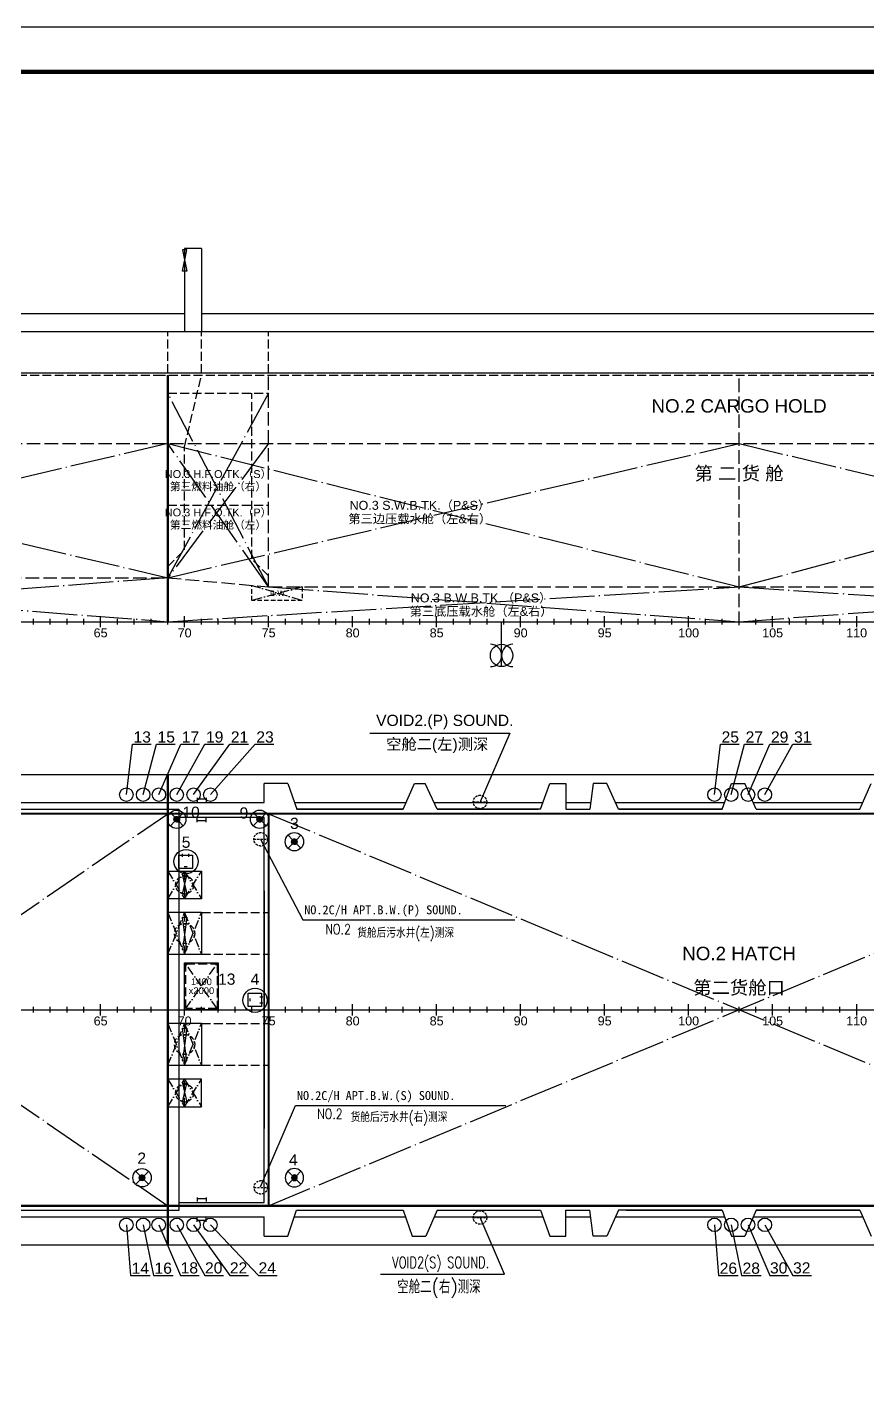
# Model space of a CAD drawing. Header units: millimetres. Extents: x 280824 to 534862, y -106960 to 12040.
# Drawn here: x 335507 to 373047, y -48361 to 11940 of the extents above; entities that cross this region are included whole.
import ezdxf
from ezdxf.enums import TextEntityAlignment as Align

# ---------------------------------------------------------------- set-up
doc = ezdxf.new("R2010")
doc.units = ezdxf.units.MM
doc.header["$LTSCALE"] = 200
for name, pattern in [('CENTER102', [3.1, 2, -0.5, 0.1, -0.5]), ('CENTER110', [12.2, 10, -1, 0.2, -1]), ('DASHED', [0.75, 0.5, -0.25]), ('DASHED101', [1.5, 1, -0.5]), ('DASHED102', [2.75, 2, -0.75]), ('DASHED103', [4, 3, -1]), ('PHANTOM102', [3.7, 2, -0.5, 0.1, -0.5, 0.1, -0.5])]:
    doc.linetypes.add(name, pattern=pattern)
for name, color, linetype in [('01CONTINUOUS', 2, 'Continuous'), ('02DASHED', 1, 'DASHED103'), ('03CENTER', 3, 'CENTER110'), ('11TEXTE', 4, 'Continuous'), ('12TEXTC', 6, 'Continuous'), ('5', 6, 'Continuous'), ('DOOR', 6, 'Continuous'), ('G_STAIR_RAILING', 3, 'Continuous'), ('label', 4, 'Continuous'), ('MARKS', 130, 'Continuous'), ('S-P', 3, 'DASHED'), ('TEXTE', 140, 'Continuous'), ('VEN', 3, 'Continuous')]:
    doc.layers.add(name, color=color, linetype=linetype)
doc.layers.add('AM_0', color=7, linetype='Continuous', lineweight=30)
doc.styles.add('HZ', font='romans.shx', dxfattribs={"width": 0.8, "height": 4, "bigfont": 'hzdx.shx'})
doc.styles.add('ROMANT', font='ROMANT.shx', dxfattribs={"width": 0.9, "bigfont": 'hzdx.shx'})
doc.styles.add('SWISS721LIGHTBT', font='swissl.ttf')

# ---------------------------------------------------------------- blocks, each defined once
blk = doc.blocks.new('FRAME')
for p, q in [((44100, -125), (44100, 125)), ((44850, -125), (44850, 125)), ((45600, -125), (45600, 125)), ((46350, -125), (46350, 125)), ((47100, -250), (47100, 250)), ((47850, -125), (47850, 125)), ((48600, -125), (48600, 125)), ((49350, -125), (49350, 125)), ((50100, -125), (50100, 125)), ((50850, -250), (50850, 250)), ((51600, -125), (51600, 125)), ((52350, -125), (52350, 125)), ((53100, -125), (53100, 125)), ((53850, -125), (53850, 125)), ((54600, -250), (54600, 250)), ((55350, -125), (55350, 125)), ((56100, -125), (56100, 125)), ((56850, -125), (56850, 125)), ((57600, -125), (57600, 125)), ((58350, -250), (58350, 250)), ((59100, -125), (59100, 125)), ((59850, -125), (59850, 125)), ((60600, -125), (60600, 125)), ((61350, -125), (61350, 125)), ((62100, -250), (62100, 250)), ((62850, -125), (62850, 125)), ((63600, -125), (63600, 125)), ((64350, -125), (64350, 125)), ((65100, -125), (65100, 125)), ((65850, -250), (65850, 250)), ((66600, -125), (66600, 125)), ((67350, -125), (67350, 125)), ((68100, -125), (68100, 125)), ((68850, -125), (68850, 125)), ((69600, -250), (69600, 250)), ((70350, -125), (70350, 125)), ((71100, -125), (71100, 125)), ((71850, -125), (71850, 125)), ((72600, -125), (72600, 125)), ((73350, -250), (73350, 250)), ((74100, -125), (74100, 125)), ((74850, -125), (74850, 125)), ((75600, -125), (75600, 125)), ((76350, -125), (76350, 125)), ((77100, -250), (77100, 250)), ((77850, -125), (77850, 125)), ((78600, -125), (78600, 125)), ((79350, -125), (79350, 125)), ((80100, -125), (80100, 125)), ((80850, -250), (80850, 250))]:
    blk.add_line(p, q)
at = {"layer": '11TEXTE', "style": 'SWISS721LIGHTBT'}
for s, p in [('65', (47100, -500)), ('70', (50850, -500)), ('75', (54600, -500)), ('80', (58350, -500)), ('85', (62100, -500)), ('90', (65850, -500)), ('95', (69600, -500)), ('100', (73350, -500)), ('105', (77100, -500)), ('110', (80850, -500))]:
    blk.add_text(s, height=400, dxfattribs=at).set_placement(p, align=Align.MIDDLE)
blk = doc.blocks.new('T1-176')
at = {"layer": '5'}
for p, q in [((-3, -3), (-3, 3)), ((-3, 3), (3, 3)), ((0.65, 2.18), (-0.65, 2.18)), ((3, 3), (3, -3)), ((3, -3), (-3, -3)), ((-1.37, -2.26), (-1.37, -3.61)), ((1.37, -2.26), (1.37, -3.61))]:
    blk.add_line(p, q, dxfattribs=at)
blk = doc.blocks.new('LADDER400')
for p, q in [((-180, 200), (0, 200)), ((-120, 200), (-120, -200)), ((-180, -200), (0, -200))]:
    blk.add_line(p, q)
blk = doc.blocks.new('*X13')
at = {"color": 0}
for p, q in [((2132, 929.49), (2133.32, 930.82)), ((2132, 929.63), (2133.18, 930.82)), ((2132.01, 929.36), (2133.45, 930.8)), ((2132.02, 929.79), (2133.02, 930.8)), ((2132.03, 929.25), (2133.57, 930.78)), ((2132.07, 929.14), (2133.68, 930.75)), ((2132.07, 929.99), (2132.82, 930.74)), ((2132.11, 929.04), (2133.78, 930.71)), ((2132.16, 928.94), (2133.87, 930.66)), ((2132.21, 928.86), (2133.96, 930.6)), ((2132.23, 930.29), (2132.53, 930.59)), ((2132.27, 928.77), (2134.04, 930.55)), ((2132.33, 928.7), (2134.12, 930.48)), ((2132.41, 928.63), (2134.19, 930.41)), ((2132.48, 928.56), (2134.25, 930.33)), ((2132.57, 928.5), (2134.31, 930.25)), ((2132.65, 928.45), (2134.36, 930.16)), ((2132.75, 928.4), (2134.41, 930.07)), ((2132.85, 928.36), (2134.45, 929.96)), ((2132.96, 928.33), (2134.48, 929.85)), ((2133.08, 928.31), (2134.5, 929.74)), ((2133.21, 928.3), (2134.52, 929.61)), ((2133.35, 928.3), (2134.51, 929.46)), ((2133.52, 928.33), (2134.49, 929.3)), ((2133.72, 928.39), (2134.43, 929.09)), ((2134.08, 928.6), (2134.21, 928.74))]:
    blk.add_line(p, q, dxfattribs=at)
blk = doc.blocks.new('VEN')
at = {"layer": 'VEN'}
for p, q in [((-0.44, 0.45), (-1.42, 1.43)), ((0.45, 0.44), (1.44, 1.43)), ((-1.42, -1.43), (-0.44, -0.45)), ((1.44, -1.44), (0.45, -0.44))]:
    blk.add_line(p, q, dxfattribs=at)
for radius in [2.05, 0.63]:
    blk.add_circle((0, 0), radius, dxfattribs=at)
at = {"layer": 'VEN', "xscale": 0.5, "yscale": 0.5, "zscale": 0.5}
blk.add_blockref('*X13', (-1066.63, -464.78), dxfattribs=at)

msp = doc.modelspace()

# ---------------------------------------------------------------- linework, layer by layer
for p, q in [((342542, 2047), (342542, -1653)), ((343292, 2047), (342542, 2047)), ((343292, 2047), (343292, -1653)), ((312542, -853), (342542, -853)), ((343292, -853), (390342, -853)), ((312542, -1653), (390342, -1653)), ((287492, -14603), (427442, -14603)), ((357057, -19583), (355728, -22650)), ((347146, -21824), (346092, -21824)), ((346092, -22674), (346092, -21824)), ((347146, -21824), (347546, -22974)), ((352292, -22974), (352804, -21824)), ((352804, -21824), (353280, -21824)), ((353812, -22974), (353280, -21824)), ((358430, -22974), (358838, -21824)), ((358838, -21824), (359553, -21824)), ((359553, -21824), (359553, -22974)), ((360781, -21824), (360627, -22974)), ((361396, -21824), (360781, -21824)), ((366542, -22974), (366954, -21824)), ((366954, -21824), (367554, -21824)), ((368062, -22974), (367554, -21824)), ((372680, -22974), (373188, -21824)), ((329199, -22674), (335683, -22674)), ((335683, -22674), (346092, -22674)), ((347442, -22674), (352426, -22674)), ((353673, -22674), (358536, -22674)), ((358388, -22674), (358552, -22674)), ((359553, -22674), (360667, -22674)), ((361771, -22674), (366649, -22674)), ((367929, -22674), (372812, -22674)), ((329199, -22974), (335683, -22974)), ((335683, -22974), (342292, -22974)), ((342292, -40874), (342292, -22974)), ((342292, -23324), (346092, -23324)), ((346092, -40524), (346092, -23324)), ((347543, -22974), (352196, -22974)), ((347546, -22974), (347592, -22974)), ((353812, -22974), (358330, -22974)), ((359553, -22974), (360627, -22974)), ((361904, -22974), (366542, -22974)), ((368062, -22974), (372680, -22974)), ((345936, -24316), (347819, -27918)), ((346092, -26624), (346092, -37224)), ((287492, -31924), (427442, -31924)), ((345936, -39828), (347493, -36204)), ((329174, -40874), (342292, -40874)), ((336417, -40874), (341070, -40874)), ((342292, -40524), (346092, -40524)), ((347146, -42024), (347543, -40874)), ((347543, -40874), (352196, -40874)), ((352292, -40874), (352704, -42024)), ((353812, -40874), (353304, -42024)), ((353812, -40874), (358430, -40874)), ((358430, -40874), (358838, -42024)), ((359553, -42024), (359553, -40874)), ((359553, -40874), (360627, -40874)), ((360781, -42024), (360627, -40874)), ((362254, -40874), (366542, -40874)), ((366542, -40874), (366954, -42024)), ((368062, -40874), (367554, -42024)), ((372680, -40874), (373188, -42024)), ((329174, -41174), (344847, -41174)), ((342292, -41174), (346092, -41174)), ((346092, -42024), (346092, -41174)), ((347439, -41174), (352399, -41174)), ((353679, -41174), (358536, -41174)), ((356828, -43728), (355728, -41198)), ((359553, -41174), (360667, -41174)), ((361771, -41174), (366649, -41174)), ((367929, -41174), (372812, -41174)), ((346092, -42024), (347146, -42024)), ((352704, -42024), (353304, -42024)), ((358838, -42024), (359553, -42024)), ((361396, -42024), (360781, -42024)), ((366954, -42024), (367554, -42024))]:
    msp.add_line(p, q)
for points in [[(342392, 1797, 0, 0, 0), (341892, 1797, 200, 0, 0), (341392, 1797, 0, 0, 0)], [(342364, 1297, 0, 0, 0), (341864, 1297, 200, 0, 0), (341364, 1297, 0, 0, 0)], [(342392, -26064, 0, 0, 0), (341892, -26064, 200, 0, 0), (341392, -26064, 0, 0, 0)], [(342392, -26642, 0, 0, 0), (341892, -26642, 200, 0, 0), (341392, -26642, 0, 0, 0)], [(342392, -28136, 0, 0, 0), (341892, -28136, 200, 0, 0), (341392, -28136, 0, 0, 0)], [(342392, -28903, 0, 0, 0), (341892, -28903, 200, 0, 0), (341392, -28903, 0, 0, 0)], [(342392, -33088, 0, 0, 0), (341892, -33088, 200, 0, 0), (341392, -33088, 0, 0, 0)], [(342392, -33855, 0, 0, 0), (341892, -33855, 200, 0, 0), (341392, -33855, 0, 0, 0)], [(342392, -35349, 0, 0, 0), (341892, -35349, 200, 0, 0), (341392, -35349, 0, 0, 0)], [(342392, -35927, 0, 0, 0), (341892, -35927, 200, 0, 0), (341392, -35927, 0, 0, 0)]]:
    msp.add_lwpolyline(points, format="xyseb")
for points in [[(342642, 1047), (342442, 1047), (342642, 1997), (342442, 1997)], [(342642, -25934), (342442, -25934), (342642, -26772), (342442, -26772)], [(342442, -27791), (342642, -27791), (342442, -29248), (342642, -29248)], [(342542, -29824), (344042, -29824), (344042, -31924), (342542, -31924)], [(342442, -32743), (342642, -32743), (342442, -34200), (342642, -34200)], [(342642, -36057), (342442, -36057), (342642, -35219), (342442, -35219)]]:
    msp.add_lwpolyline(points, close=True)
for points in [[(330692, -21424), (341292, -21424), (380692, -21424)], [(366542, -22974), (361904, -22974), (361396, -21824)], [(347543, -22974), (352292, -22974)], [(352292, -22974), (347546, -22974)], [(353812, -22974), (358330, -22974)], [(358430, -22974), (353812, -22974)], [(347543, -40874), (352292, -40874)], [(353812, -40874), (358430, -40874)], [(366542, -40874), (361904, -40874), (361396, -42024)], [(368062, -40874), (372680, -40874)], [(372680, -40874), (368062, -40874)], [(330692, -42424), (341292, -42424), (380692, -42424)]]:
    msp.add_lwpolyline(points)
msp.add_circle((356692, -16110), 500)
at = {"color": 2}
for centre in [(339942, -22324), (340692, -22324), (341393, -22324), (342192, -22324), (342942, -22324), (343692, -22324), (366192, -22324), (366942, -22324), (367692, -22324), (368442, -22324), (339942, -41524), (340692, -41524), (340692, -41524), (341384, -41524), (342192, -41524), (342942, -41524), (343692, -41524), (366192, -41524), (366942, -41524), (367692, -41524), (368442, -41524)]:
    msp.add_circle(centre, 300, dxfattribs=at)
at = {"linetype": 'DASHED101'}
for centre, radius in [((342542, -26353), 400), ((342542, -28520), 450), ((342542, -33472), 450), ((342542, -35638), 400)]:
    msp.add_circle(centre, radius, dxfattribs=at)
for centre, start, end in [((356192, -16110), 270, 90), ((357192, -16110), 90, 270)]:
    msp.add_arc(centre, 500, start, end)
at = {"layer": '01CONTINUOUS'}
for p, q in [((308792, -3503), (398657, -3503)), ((298292, -14603), (417272, -14603)), ((341792, -25734), (343292, -25734)), ((343292, -25734), (343292, -26972)), ((343292, -26972), (341792, -26972)), ((343292, -27591), (341792, -27591)), ((343292, -27591), (343292, -29448)), ((341792, -29448), (343292, -29448)), ((343292, -32543), (341792, -32543)), ((343292, -32543), (343292, -34400)), ((341792, -34400), (343292, -34400)), ((343292, -35019), (341792, -35019)), ((343292, -36257), (343292, -35019)), ((341792, -36257), (343292, -36257))]:
    msp.add_line(p, q, dxfattribs=at)
at = {"layer": '01CONTINUOUS', "linetype": 'PHANTOM102'}
for p, q in [((342542, -25734), (342542, -26972)), ((342542, -27591), (342542, -29448)), ((342542, -32543), (342542, -34400)), ((342542, -36257), (342542, -35019))]:
    msp.add_line(p, q, dxfattribs=at)
at = {"layer": '02DASHED', "color": 6, "linetype": 'DASHED102'}
for p, q in [((341792, -3503), (341792, -1653)), ((343292, -3503), (343292, -1653)), ((346292, -3503), (346292, -1653)), ((342542, -6803), (343292, -3603)), ((341792, -4403), (346292, -4403)), ((345542, -11803), (345542, -4403)), ((342542, -11393), (342542, -6803)), ((341792, -9403), (346292, -9403)), ((341792, -12143), (342542, -11393)), ((346292, -12553), (345542, -11803)), ((343292, -27591), (346292, -27591)), ((343292, -29448), (346292, -29448)), ((343292, -32543), (346292, -32543)), ((343292, -34400), (346292, -34400))]:
    msp.add_line(p, q, dxfattribs=at)
at = {"layer": '02DASHED'}
for p, q in [((341792, -14603), (341792, -3603)), ((346292, -13053), (346292, -3603)), ((367292, -14754), (367292, -3603)), ((316292, -6653), (421721, -6653)), ((305042, -12643), (341792, -12643)), ((341792, -12643), (346292, -13053)), ((346292, -13053), (388292, -13053)), ((341792, -42424), (341792, -21424)), ((316292, -23174), (391292, -23174)), ((346292, -40674), (346292, -23174)), ((316292, -40674), (391292, -40674))]:
    msp.add_line(p, q, dxfattribs=at)
at = {"layer": '02DASHED', "color": 6}
for p, q in [((341792, -29448), (341792, -27591)), ((341792, -34400), (341792, -32543))]:
    msp.add_line(p, q, dxfattribs=at)
at = {"layer": '02DASHED', "linetype": 'DASHED102'}
msp.add_lwpolyline([(330692, -3603), (341292, -3603), (380692, -3603)], dxfattribs=at)
at = {"layer": '02DASHED', "const_width": 100}
for points in [[(341792, -14603), (341792, -3603)], [(341792, -21424), (341792, -42424)], [(391292, -23174), (316292, -23174)], [(346292, -23174), (346292, -40674)], [(391292, -40674), (316292, -40674)]]:
    msp.add_lwpolyline(points, dxfattribs=at)
at = {"layer": '02DASHED', "color": 6, "linetype": 'DASHED101'}
msp.add_lwpolyline([(347792, -13053), (347792, -13653), (345542, -13653), (345542, -12981)], dxfattribs=at)
at = {"layer": '02DASHED', "color": 6, "linetype": 'DASHED102'}
msp.add_lwpolyline([(342592, -29874), (343992, -29874), (343992, -31874), (342592, -31874)], close=True, dxfattribs=at)
at = {"layer": '03CENTER'}
for p, q in [((346292, -13053), (341792, -4403)), ((346292, -4403), (341792, -12643)), ((316292, -6653), (341792, -12643)), ((341792, -6653), (316292, -12643)), ((341792, -12643), (367292, -6653)), ((341792, -6653), (367292, -13053)), ((346292, -13053), (341792, -6653)), ((346292, -6653), (341792, -12643)), ((367292, -6653), (391292, -12403)), ((367292, -13053), (391292, -6653)), ((341792, -12643), (316292, -14603)), ((316292, -12643), (341792, -14603)), ((341792, -14603), (367292, -13053)), ((346292, -13053), (367292, -14603)), ((367292, -14603), (388292, -13053)), ((367292, -13053), (391292, -14603)), ((356692, -16610), (356692, -14603)), ((316292, -40674), (341792, -23174)), ((316292, -23174), (341792, -40674)), ((346292, -40674), (388292, -23174)), ((346292, -23174), (388292, -40674))]:
    msp.add_line(p, q, dxfattribs=at)
at = {"layer": '03CENTER', "linetype": 'CENTER102'}
for p, q in [((345542, -12981), (347792, -13653)), ((347792, -13053), (345542, -13653)), ((341792, -25734), (342542, -26972)), ((341792, -26972), (342542, -25734)), ((342542, -26972), (343292, -25734)), ((342542, -25734), (343292, -26972)), ((341792, -27591), (342542, -29448)), ((341792, -29448), (342542, -27591)), ((342542, -29448), (343292, -27591)), ((342542, -27591), (343292, -29448)), ((343992, -31874), (342592, -29874)), ((342592, -31874), (343992, -29874)), ((341792, -34400), (342542, -32543)), ((341792, -32543), (342542, -34400)), ((342542, -32543), (343292, -34400)), ((342542, -34400), (343292, -32543)), ((341792, -35019), (342542, -36257)), ((341792, -36257), (342542, -35019)), ((342542, -36257), (343292, -35019)), ((342542, -35019), (343292, -36257))]:
    msp.add_line(p, q, dxfattribs=at)
at = {"layer": 'AM_0'}
msp.add_line((534762, 11940), (280924, 11940), dxfattribs=at)
at = {"layer": 'AM_0', "const_width": 200}
msp.add_lwpolyline([(285924, 9940), (285924, -104860), (532762, -104860), (532762, 9940), (285824, 9940)], dxfattribs=at)
at = {"layer": 'DOOR'}
for centre in [(342608, -25309), (345688, -31500)]:
    msp.add_circle(centre, 540, dxfattribs=at)
at = {"layer": 'label'}
for p, q in [((350815, -19583), (357057, -19583)), ((347819, -27918), (357281, -27918)), ((347493, -36204), (356882, -36204)), ((351293, -43728), (356828, -43728))]:
    msp.add_line(p, q, dxfattribs=at)
at = {"layer": 'MARKS', "color": 4}
for p, q in [((339942, -22324), (340214, -20068)), ((340214, -20068), (341044, -20068)), ((340692, -22324), (341287, -20068)), ((341287, -20068), (342117, -20068)), ((341393, -22324), (342370, -20068)), ((342192, -22324), (343449, -20068)), ((342370, -20068), (343199, -20068)), ((342942, -22324), (344555, -20068)), ((343449, -20068), (344278, -20068)), ((343692, -22324), (345695, -20068)), ((344558, -20068), (345388, -20068)), ((345695, -20068), (346524, -20068)), ((366192, -22324), (366464, -20068)), ((366192, -22324), (366464, -20068)), ((366464, -20068), (367294, -20068)), ((366464, -20068), (367294, -20068)), ((366942, -22324), (367537, -20068)), ((367537, -20068), (368367, -20068)), ((367692, -22324), (368668, -20068)), ((368442, -22324), (369699, -20068)), ((368668, -20068), (369498, -20068)), ((369699, -20068), (370528, -20068)), ((339942, -41524), (340126, -43780)), ((340692, -41524), (341148, -43780)), ((341384, -41524), (342361, -43780)), ((342192, -41524), (343449, -43780)), ((342942, -41524), (344555, -43780)), ((343692, -41524), (345840, -43780)), ((366192, -41524), (366376, -43780)), ((366942, -41524), (367398, -43780)), ((367692, -41524), (368668, -43780)), ((368442, -41524), (369699, -43780)), ((340126, -43780), (341006, -43780)), ((341148, -43780), (342028, -43780)), ((342361, -43780), (343191, -43780)), ((343449, -43780), (344278, -43780)), ((344558, -43780), (345388, -43780)), ((345840, -43780), (346669, -43780)), ((366376, -43780), (367256, -43780)), ((367398, -43780), (368278, -43780)), ((368668, -43780), (369498, -43780)), ((369699, -43780), (370528, -43780))]:
    msp.add_line(p, q, dxfattribs=at)
at = {"layer": 'S-P'}
for p, q in [((355428, -22650), (356028, -22650)), ((345636, -24316), (346236, -24316)), ((345640, -39852), (346240, -39852)), ((355428, -41198), (356028, -41198))]:
    msp.add_line(p, q, dxfattribs=at)
for centre in [(355728, -22650), (345936, -24316), (345940, -39852), (355728, -41198)]:
    msp.add_circle(centre, 300, dxfattribs=at)

# ---------------------------------------------------------------- block references
for p in [(291692, -14603), (291692, -31924)]:
    msp.add_blockref('FRAME', p)
at = {"xscale": 100, "yscale": 100, "zscale": 100}
for p, rotation in [((342588, -25319), 180), ((345678, -31480), 90)]:
    msp.add_blockref('T1-176', p, dxfattribs=dict(at, rotation=rotation))
at = {"layer": 'G_STAIR_RAILING', "rotation": 270}
for p in [(343302, -22642), (343302, -40481)]:
    msp.add_blockref('LADDER400', p, dxfattribs=at)
at = {"layer": 'G_STAIR_RAILING', "xscale": -1, "rotation": 270}
for p in [(343302, -23367), (343302, -41206)]:
    msp.add_blockref('LADDER400', p, dxfattribs=at)
at = {"layer": 'MARKS', "xscale": 200, "yscale": 200, "zscale": 200}
for p in [(342192, -23424), (345892, -23424), (347442, -24424), (340642, -39424)]:
    msp.add_blockref('VEN', p, dxfattribs=at)
at = {"layer": 'MARKS', "xscale": -200, "yscale": 200, "zscale": 200, "rotation": 180}
msp.add_blockref('VEN', (347442, -39424), dxfattribs=at)

# ---------------------------------------------------------------- texts
at = {"style": 'ROMANT', "width": 0.9}
msp.add_text('空舱二(右)测深', height=600, dxfattribs=at).set_placement((352029, -44590))
at = {"layer": '11TEXTE', "style": 'SWISS721LIGHTBT'}
for s, height, p in [('NO.2 CARGO HOLD', 600, (367292, -4971)), ('NO.3 H.F.O.TK.（S）', 350, (344033, -8003)), ('NO.3 H.F.O.TK.（P）', 350, (344033, -9717)), ('NO.3 S.W.B.TK.（P&S）', 400, (353042, -9403)), ('B.W.', 250, (346730, -13336)), ('NO.3 B.W.B.TK.（P&S）', 400, (355776, -13535)), ('NO.2 HATCH', 600, (367292, -29413)), ('1400', 300, (343292, -30674)), ('x2000', 300, (343292, -31074))]:
    msp.add_text(s, height=height, dxfattribs=at).set_placement(p, align=Align.MIDDLE)
msp.add_text('VOID2.(P) SOUND.', height=500, dxfattribs=at).set_placement((351090, -19408), align=Align.BOTTOM_LEFT)
for s, p in [('13', (340261, -19999)), ('15', (341334, -19999)), ('17', (342417, -19999)), ('19', (343496, -19999)), ('21', (344605, -19999)), ('23', (345742, -19999)), ('空舱二(左)测深', (351538, -20319)), ('25', (366511, -19999)), ('27', (367584, -19999)), ('29', (368715, -19999)), ('31', (369746, -19999)), ('10', (342442, -23359)), ('9', (344996, -23393)), ('3', (347248, -23855)), ('5', (342414, -24695)), ('13', (344033, -30808)), ('4', (345488, -30808)), ('2', (340433, -38799)), ('4', (347200, -38872)), ('14', (340177, -43710)), ('16', (341199, -43710)), ('18', (342365, -43697)), ('20', (343452, -43697)), ('22', (344562, -43697)), ('24', (345843, -43697)), ('26', (366427, -43710)), ('28', (367449, -43710)), ('30', (368672, -43697)), ('32', (369702, -43697))]:
    msp.add_text(s, height=500, dxfattribs=at).set_placement(p)
at = {"layer": '11TEXTE'}
for s, p in [('NO.2C/H APT.B.W.(P) SOUND.', (347881, -27786)), ('NO.2C/H APT.B.W.(S) SOUND.', (347555, -36075))]:
    msp.add_text(s, height=400, dxfattribs=at).set_placement(p, align=Align.BOTTOM_LEFT)
at = {"layer": '11TEXTE', "style": 'HZ', "width": 0.8}
for p in [(348822, -28688), (348457, -36932)]:
    msp.add_text('NO.2', height=450, dxfattribs=at).set_placement(p, align=Align.BOTTOM_LEFT)
for s, p in [('货舱后污水井(左)测深', (350248, -28711)), ('货舱后污水井(右)测深', (349953, -36937))]:
    msp.add_text(s, height=450, dxfattribs=at).set_placement(p)
at = {"layer": '12TEXTC', "style": 'SWISS721LIGHTBT'}
for s, height, p in [('第 二 货 舱', 600, (367292, -7971)), ('第三燃料油舱（右）', 350, (344033, -8559)), ('第三燃料油舱（左）', 350, (344033, -10272)), ('第三边压载水舱（左&右）', 400, (353042, -10003)), ('第三底压载水舱（左&右）', 400, (355776, -14135)), ('第二货舱口', 600, (367292, -30924))]:
    msp.add_text(s, height=height, dxfattribs=at).set_placement(p, align=Align.MIDDLE)
at = {"layer": 'TEXTE', "style": 'HZ', "width": 0.75}
msp.add_text('VOID2(S) SOUND.', height=500, dxfattribs=at).set_placement((351805, -43606), align=Align.BOTTOM_LEFT)

doc.saveas('drawing.dxf')
